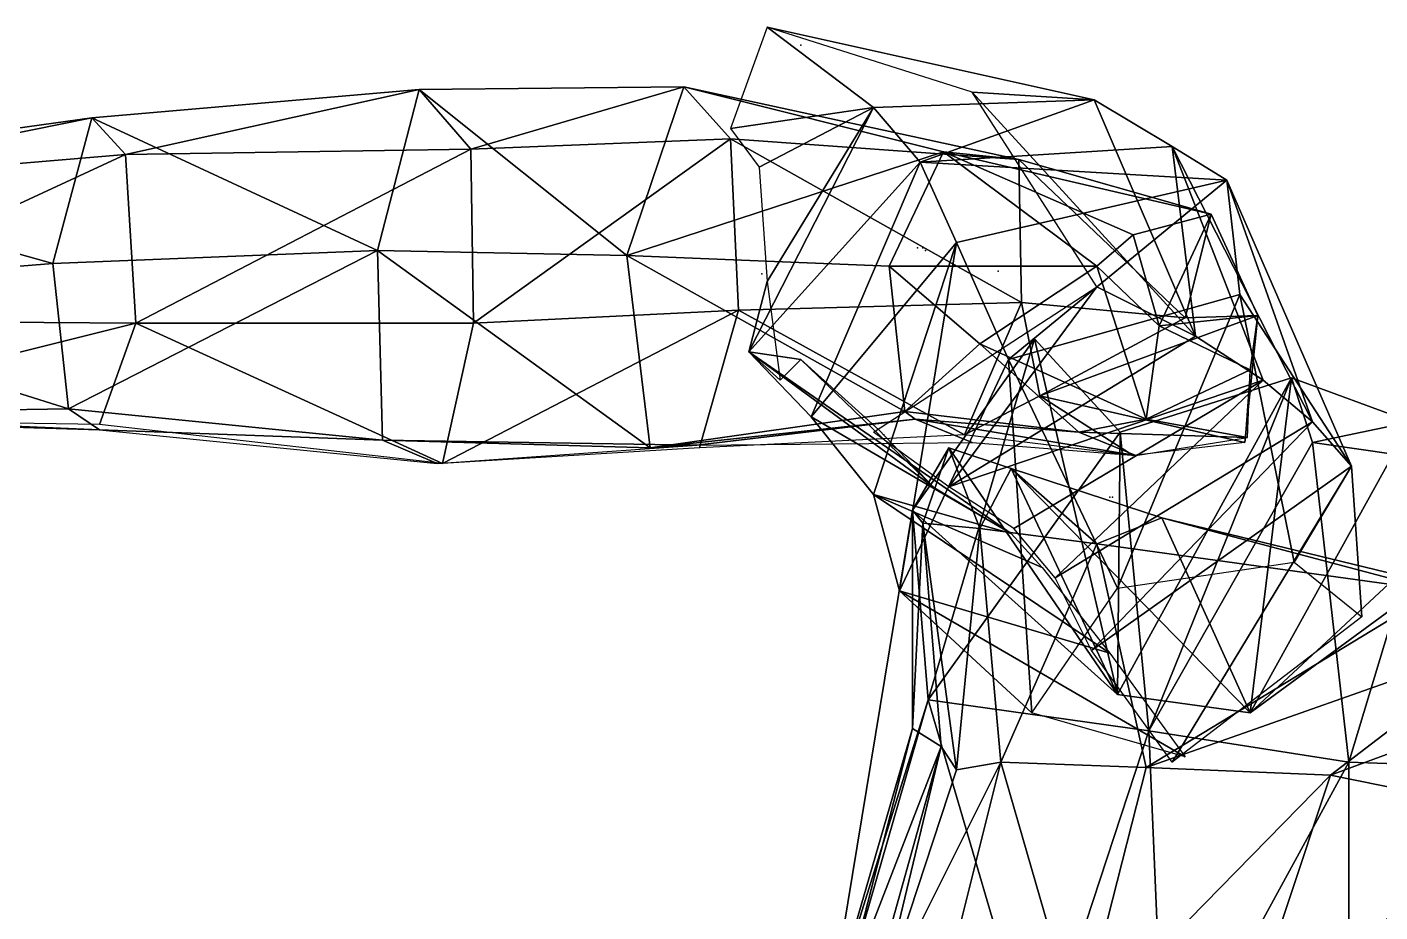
# Model space of a CAD drawing. Extents: x 4.9 to 9.1, y -6.1 to 13.5.
# Drawn here: x 6.422 to 7.29, y 10.269 to 10.837 of the extents above; entities that cross this region are included whole.
import ezdxf

# ---------------------------------------------------------------- set-up
doc = ezdxf.new("R2010")
doc.units = 0
doc.layers.get('0').update_dxf_attribs({"linetype": 'CONTINUOUS'})

msp = doc.modelspace()

# ---------------------------------------------------------------- linework, layer by layer
at = {"color": 0}
for p in [(6.91844, 10.82528, -0.79333), (6.99344, 10.69528, -0.85), (6.99678, 10.69528, -0.9), (6.99844, 10.69362, -0.9), (7.04511, 10.68028, -0.88167), (6.89344, 10.67862, -0.93), (6.97178, 10.57528, -0.85333), (7.11678, 10.53528, 0.06333), (7.11844, 10.53528, 0.06167)]:
    msp.add_point(p, dxfattribs=at)
for points in [[(6.96511, 10.78528, -0.57667), (6.89678, 10.83695, -0.83333), (6.87344, 10.77195, -0.83)], [(7.10678, 10.79028, -0.6), (7.02844, 10.79528, -0.82667), (6.89678, 10.83695, -0.83333)], [(6.89678, 10.83695, -0.83333), (6.96511, 10.78528, -0.57667), (7.10678, 10.79028, -0.6)], [(6.46345, 10.77862, -1.045), (6.64678, 10.69362, -0.875), (6.67345, 10.79695, -0.98167)], [(6.67345, 10.79695, -0.98167), (6.48511, 10.75528, -1.14167), (6.46345, 10.77862, -1.045)], [(6.48511, 10.75528, -1.14167), (6.67345, 10.79695, -0.98167), (6.70678, 10.75862, -1.10167)], [(6.80678, 10.69028, -0.805), (6.67345, 10.79695, -0.98167), (6.64678, 10.69362, -0.875)], [(6.67345, 10.79695, -0.98167), (6.80678, 10.69028, -0.805), (6.84345, 10.79862, -0.92667)], [(6.84345, 10.79862, -0.92667), (6.70678, 10.75862, -1.10167), (6.67345, 10.79695, -0.98167)], [(6.70678, 10.75862, -1.10167), (6.84345, 10.79862, -0.92667), (6.87344, 10.76528, -1.055)], [(7.01011, 10.75695, -0.86167), (6.84345, 10.79862, -0.92667), (6.80678, 10.69028, -0.805)], [(6.84345, 10.79862, -0.92667), (7.01011, 10.75695, -0.86167), (7.05844, 10.75195, -0.98333)], [(7.05844, 10.75195, -0.98333), (6.87344, 10.76528, -1.055), (6.84345, 10.79862, -0.92667)], [(7.17178, 10.63862, -0.63333), (7.10844, 10.67028, -0.855), (7.02844, 10.79528, -0.82667)], [(7.02844, 10.79528, -0.82667), (7.10678, 10.79028, -0.6), (7.17178, 10.63862, -0.63333)], [(6.96511, 10.78528, -0.57667), (6.87344, 10.77195, -0.83), (6.89178, 10.74695, -0.725)], [(6.89678, 10.67362, -0.74333), (6.88511, 10.62862, -0.61167), (6.96511, 10.78528, -0.57667)], [(6.99511, 10.75028, -0.32667), (6.96511, 10.78528, -0.57667), (6.88511, 10.62862, -0.61167)], [(6.96511, 10.78528, -0.57667), (6.89178, 10.74695, -0.725), (6.89678, 10.67362, -0.74333)], [(6.99511, 10.75028, -0.32667), (7.10678, 10.79028, -0.6), (6.96511, 10.78528, -0.57667)], [(7.10678, 10.79028, -0.6), (6.99511, 10.75028, -0.32667), (7.15678, 10.76028, -0.33833)], [(7.15678, 10.76028, -0.33833), (7.17178, 10.63862, -0.63333), (7.10678, 10.79028, -0.6)], [(6.22345, 10.74528, -1.09333), (6.43845, 10.68528, -0.96167), (6.46345, 10.77862, -1.045)], [(6.46345, 10.77862, -1.045), (6.24845, 10.73528, -1.17167), (6.22345, 10.74528, -1.09333)], [(6.24845, 10.73528, -1.17167), (6.46345, 10.77862, -1.045), (6.48511, 10.75528, -1.14167)], [(6.64678, 10.69362, -0.875), (6.46345, 10.77862, -1.045), (6.43845, 10.68528, -0.96167)], [(6.70678, 10.75862, -1.10167), (6.49178, 10.64695, -1.17167), (6.48511, 10.75528, -1.14167)], [(6.49178, 10.64695, -1.17167), (6.70678, 10.75862, -1.10167), (6.70845, 10.64695, -1.12333)], [(6.87344, 10.76528, -1.055), (6.70845, 10.64695, -1.12333), (6.70678, 10.75862, -1.10167)], [(6.70845, 10.64695, -1.12333), (6.87344, 10.76528, -1.055), (6.87844, 10.65528, -1.09333)], [(6.87344, 10.76528, -1.055), (7.05844, 10.75195, -0.98333), (7.06011, 10.66028, -1.045)], [(7.06011, 10.66028, -1.045), (6.87844, 10.65528, -1.09333), (6.87344, 10.76528, -1.055)], [(7.19178, 10.73862, -0.09667), (7.15678, 10.76028, -0.33833), (6.99511, 10.75028, -0.32667)], [(7.17178, 10.63862, -0.63333), (7.15678, 10.76028, -0.33833), (7.21511, 10.61028, -0.39833)], [(7.24678, 10.58362, -0.18), (7.21511, 10.61028, -0.39833), (7.15678, 10.76028, -0.33833)], [(7.15678, 10.76028, -0.33833), (7.19178, 10.73862, -0.09667), (7.24678, 10.58362, -0.18)], [(6.48511, 10.75528, -1.14167), (6.25511, 10.64862, -1.20333), (6.24845, 10.73528, -1.17167)], [(6.25511, 10.64862, -1.20333), (6.48511, 10.75528, -1.14167), (6.49178, 10.64695, -1.17167)], [(6.80678, 10.69028, -0.805), (6.97511, 10.68362, -0.75), (7.01011, 10.75695, -0.86167)], [(6.88511, 10.62862, -0.61167), (6.92511, 10.58695, -0.35), (6.99511, 10.75028, -0.32667)], [(7.01844, 10.69862, -0.04833), (6.99511, 10.75028, -0.32667), (6.92511, 10.58695, -0.35)], [(7.10844, 10.68362, -0.78333), (7.01011, 10.75695, -0.86167), (6.97511, 10.68362, -0.75)], [(6.99511, 10.75028, -0.32667), (7.01844, 10.69862, -0.04833), (7.19178, 10.73862, -0.09667)], [(7.01011, 10.75695, -0.86167), (7.13178, 10.70362, -0.81833), (7.18178, 10.71695, -0.92667)], [(7.01011, 10.75695, -0.86167), (7.10844, 10.68362, -0.78333), (7.13178, 10.70362, -0.81833)], [(7.18178, 10.71695, -0.92667), (7.05844, 10.75195, -0.98333), (7.01011, 10.75695, -0.86167)], [(7.05844, 10.75195, -0.98333), (7.18178, 10.71695, -0.92667), (7.16511, 10.65028, -0.965)], [(7.16511, 10.65028, -0.965), (7.06011, 10.66028, -1.045), (7.05844, 10.75195, -0.98333)], [(6.43845, 10.68528, -0.96167), (6.22345, 10.74528, -1.09333), (6.21011, 10.66695, -1.05333)], [(7.05178, 10.62362, 0.15167), (7.19178, 10.73862, -0.09667), (7.01844, 10.69862, -0.04833)], [(7.19178, 10.73862, -0.09667), (7.05178, 10.62362, 0.15167), (7.20011, 10.66528, 0.12167)], [(7.27178, 10.55528, -0.02833), (7.24678, 10.58362, -0.18), (7.19178, 10.73862, -0.09667)], [(7.19178, 10.73862, -0.09667), (7.20011, 10.66528, 0.12167), (7.27178, 10.55528, -0.02833)], [(7.14844, 10.64528, -0.79833), (7.18178, 10.71695, -0.92667), (7.13178, 10.70362, -0.81833)], [(7.18178, 10.71695, -0.92667), (7.14844, 10.64528, -0.79833), (7.21178, 10.65195, -0.9)], [(7.21178, 10.65195, -0.9), (7.16511, 10.65028, -0.965), (7.18178, 10.71695, -0.92667)], [(6.92511, 10.58695, -0.35), (6.96511, 10.53695, -0.12), (7.01844, 10.69862, -0.04833)], [(6.98178, 10.47528, 0.03333), (7.01844, 10.69862, -0.04833), (6.96511, 10.53695, -0.12)], [(7.01844, 10.69862, -0.04833), (6.98178, 10.47528, 0.03333), (7.05178, 10.62362, 0.15167)], [(7.14844, 10.64528, -0.79833), (7.13178, 10.70362, -0.81833), (7.10844, 10.68362, -0.78333)], [(6.64678, 10.69362, -0.875), (6.43845, 10.68528, -0.96167), (6.44845, 10.59195, -1.00667)], [(6.44845, 10.59195, -1.00667), (6.65011, 10.57195, -0.93833), (6.64678, 10.69362, -0.875)], [(6.64678, 10.69362, -0.875), (6.82178, 10.56695, -0.89167), (6.80678, 10.69028, -0.805)], [(6.82178, 10.56695, -0.89167), (6.64678, 10.69362, -0.875), (6.65011, 10.57195, -0.93833)], [(6.80678, 10.69028, -0.805), (6.98511, 10.59028, -0.80667), (6.97511, 10.68362, -0.75)], [(6.98511, 10.59028, -0.80667), (6.80678, 10.69028, -0.805), (6.82178, 10.56695, -0.89167)], [(6.21011, 10.66695, -1.05333), (6.44845, 10.59195, -1.00667), (6.43845, 10.68528, -0.96167)], [(6.97511, 10.68362, -0.75), (7.03344, 10.63362, -0.81333), (7.10844, 10.68362, -0.78333)], [(7.03344, 10.63362, -0.81333), (6.97511, 10.68362, -0.75), (6.98511, 10.59028, -0.80667)], [(7.14011, 10.58528, -0.79), (7.10844, 10.68362, -0.78333), (7.03344, 10.63362, -0.81333)], [(7.10844, 10.68362, -0.78333), (7.14011, 10.58528, -0.79), (7.14844, 10.64528, -0.79833)], [(6.88511, 10.62862, -0.61167), (6.89678, 10.67362, -0.74333), (6.90511, 10.61028, -0.76333)], [(7.01344, 10.54195, -0.635), (6.96511, 10.57695, -0.89), (7.10844, 10.67028, -0.855)], [(7.10844, 10.67028, -0.855), (7.17178, 10.63862, -0.63333), (7.01344, 10.54195, -0.635)], [(6.44845, 10.59195, -1.00667), (6.21011, 10.66695, -1.05333), (6.23345, 10.58862, -1.08333)], [(7.12178, 10.47695, 0.21667), (7.20011, 10.66528, 0.12167), (7.05178, 10.62362, 0.15167)], [(7.20011, 10.66528, 0.12167), (7.12178, 10.47695, 0.21667), (7.23511, 10.49362, 0.18333)], [(7.23511, 10.49362, 0.18333), (7.27178, 10.55528, -0.02833), (7.20011, 10.66528, 0.12167)], [(6.68845, 10.55695, -1.04833), (6.87844, 10.65528, -1.09333), (6.85344, 10.56695, -1.00667)], [(6.87844, 10.65528, -1.09333), (6.68845, 10.55695, -1.04833), (6.70845, 10.64695, -1.12333)], [(7.02344, 10.57528, -0.94), (6.85344, 10.56695, -1.00667), (6.87844, 10.65528, -1.09333)], [(6.87844, 10.65528, -1.09333), (7.06011, 10.66028, -1.045), (7.02344, 10.57528, -0.94)], [(7.07178, 10.60028, -0.93833), (7.02344, 10.57528, -0.94), (7.06011, 10.66028, -1.045)], [(7.06011, 10.66028, -1.045), (7.16511, 10.65028, -0.965), (7.07178, 10.60028, -0.93833)], [(6.49178, 10.64695, -1.17167), (6.24511, 10.58528, -1.155), (6.25511, 10.64862, -1.20333)], [(6.24511, 10.58528, -1.155), (6.49178, 10.64695, -1.17167), (6.46845, 10.58195, -1.105)], [(6.68845, 10.55695, -1.04833), (6.46845, 10.58195, -1.105), (6.49178, 10.64695, -1.17167)], [(6.49178, 10.64695, -1.17167), (6.70845, 10.64695, -1.12333), (6.68845, 10.55695, -1.04833)], [(7.07178, 10.60028, -0.93833), (7.21178, 10.65195, -0.9), (7.20344, 10.57028, -0.89167)], [(7.21178, 10.65195, -0.9), (7.07178, 10.60028, -0.93833), (7.16511, 10.65028, -0.965)], [(7.20678, 10.61695, -0.84333), (7.14844, 10.64528, -0.79833), (7.14011, 10.58528, -0.79)], [(7.20678, 10.61695, -0.84333), (7.21178, 10.65195, -0.9), (7.14844, 10.64528, -0.79833)], [(7.20678, 10.61695, -0.84333), (7.20344, 10.57028, -0.89167), (7.21178, 10.65195, -0.9)], [(7.12178, 10.40862, 0.08167), (6.99011, 10.52695, 0.06333), (7.06844, 10.63695, 0.13)], [(7.00011, 10.40528, 0.19333), (7.06844, 10.63695, 0.13), (6.99011, 10.52695, 0.06333)], [(7.00011, 10.40528, 0.19333), (7.12344, 10.57695, 0.21167), (7.06844, 10.63695, 0.13)], [(7.21511, 10.61028, -0.39833), (7.01344, 10.54195, -0.635), (7.17178, 10.63862, -0.63333)], [(7.12178, 10.40862, 0.08167), (7.06844, 10.63695, 0.13), (7.12344, 10.57695, 0.21167)], [(6.88511, 10.62862, -0.61167), (6.90511, 10.61028, -0.76333), (6.91844, 10.62362, -0.885)], [(6.91844, 10.62362, -0.885), (7.00344, 10.54195, -0.63333), (6.88511, 10.62862, -0.61167)], [(7.05344, 10.51195, -0.40667), (6.88511, 10.62862, -0.61167), (7.00344, 10.54195, -0.63333)], [(6.88511, 10.62862, -0.61167), (7.05344, 10.51195, -0.40667), (6.92511, 10.58695, -0.35)], [(6.98511, 10.59028, -0.80667), (7.09678, 10.57695, -0.8), (7.03344, 10.63362, -0.81333)], [(7.14011, 10.58528, -0.79), (7.03344, 10.63362, -0.81333), (7.09678, 10.57695, -0.8)], [(7.00344, 10.54195, -0.63333), (6.91844, 10.62362, -0.885), (6.96844, 10.57862, -0.9)], [(7.06678, 10.39695, 0.13667), (7.05178, 10.62362, 0.15167), (6.98178, 10.47528, 0.03333)], [(7.05178, 10.62362, 0.15167), (7.06678, 10.39695, 0.13667), (7.12178, 10.47695, 0.21667)], [(7.01344, 10.54195, -0.635), (7.21511, 10.61028, -0.39833), (7.05511, 10.51528, -0.40167)], [(7.08178, 10.48362, -0.17167), (7.05511, 10.51528, -0.40167), (7.21511, 10.61028, -0.39833)], [(7.21511, 10.61028, -0.39833), (7.24678, 10.58362, -0.18), (7.08178, 10.48362, -0.17167)], [(7.20678, 10.39695, -0.00833), (7.12178, 10.40862, 0.08167), (7.23344, 10.61195, 0.19)], [(7.12344, 10.57695, 0.21167), (7.23344, 10.61195, 0.19), (7.12178, 10.40862, 0.08167)], [(7.23344, 10.61195, 0.19), (7.12344, 10.57695, 0.21167), (7.14178, 10.38528, 0.28833)], [(7.20678, 10.61695, -0.84333), (7.14011, 10.58528, -0.79), (7.20511, 10.57362, -0.89)], [(7.14178, 10.38528, 0.28833), (7.24678, 10.57028, 0.22667), (7.23344, 10.61195, 0.19)], [(7.23344, 10.61195, 0.19), (7.31011, 10.58362, 0.14833), (7.20678, 10.39695, -0.00833)], [(7.31011, 10.58362, 0.14833), (7.23344, 10.61195, 0.19), (7.24678, 10.57028, 0.22667)], [(7.02344, 10.57528, -0.94), (7.07178, 10.60028, -0.93833), (7.13178, 10.56195, -0.92)], [(7.20344, 10.57028, -0.89167), (7.13178, 10.56195, -0.92), (7.07178, 10.60028, -0.93833)], [(6.23345, 10.58862, -1.08333), (6.46845, 10.57862, -1.10167), (6.44845, 10.59195, -1.00667)], [(6.46845, 10.57862, -1.10167), (6.23345, 10.58862, -1.08333), (6.24511, 10.58528, -1.15333)], [(6.65011, 10.57195, -0.93833), (6.44845, 10.59195, -1.00667), (6.46845, 10.57862, -1.10167)], [(6.82178, 10.56695, -0.89167), (6.99178, 10.58528, -0.845), (6.98511, 10.59028, -0.80667)], [(6.99178, 10.58528, -0.845), (6.82178, 10.56695, -0.89167), (6.85178, 10.56862, -1.00833)], [(6.85178, 10.56862, -1.00833), (7.02844, 10.57028, -0.95), (6.99178, 10.58528, -0.845)], [(6.96511, 10.53695, -0.12), (6.92511, 10.58695, -0.35), (7.05344, 10.51195, -0.40667)], [(7.09678, 10.57695, -0.8), (6.98511, 10.59028, -0.80667), (6.99178, 10.58528, -0.845)], [(6.99178, 10.58528, -0.845), (7.13344, 10.56195, -0.91167), (7.09678, 10.57695, -0.8)], [(7.13344, 10.56195, -0.91167), (6.99178, 10.58528, -0.845), (7.02844, 10.57028, -0.95)], [(7.10511, 10.43695, -0.1), (7.08178, 10.48362, -0.17167), (7.24678, 10.58362, -0.18)], [(7.09678, 10.57695, -0.8), (7.20511, 10.57362, -0.89), (7.14011, 10.58528, -0.79)], [(7.24678, 10.58362, -0.18), (7.27178, 10.55528, -0.02833), (7.10511, 10.43695, -0.1)], [(7.42511, 10.55695, 0.02667), (7.20678, 10.39695, -0.00833), (7.31011, 10.58362, 0.14833)], [(7.24678, 10.57028, 0.22667), (7.32844, 10.55862, 0.195), (7.31011, 10.58362, 0.14833)], [(6.46845, 10.57862, -1.10167), (6.68511, 10.55695, -1.035), (6.65011, 10.57195, -0.93833)], [(7.00011, 10.40528, 0.19333), (7.14178, 10.38528, 0.28833), (7.12344, 10.57695, 0.21167)], [(7.20511, 10.57362, -0.89), (7.09678, 10.57695, -0.8), (7.13344, 10.56195, -0.91167)], [(6.65011, 10.57195, -0.93833), (6.85178, 10.56862, -1.00833), (6.82178, 10.56695, -0.89167)], [(6.85178, 10.56862, -1.00833), (6.65011, 10.57195, -0.93833), (6.68511, 10.55695, -1.035)], [(6.99011, 10.52695, 0.06333), (7.01344, 10.56695, -0.045), (6.99678, 10.51862, -0.05167)], [(6.99011, 10.52695, 0.06333), (7.12178, 10.40862, 0.08167), (7.01344, 10.56695, -0.045)], [(7.03344, 10.51528, -0.11167), (6.99678, 10.51862, -0.05167), (7.01344, 10.56695, -0.045)], [(7.01344, 10.56695, -0.045), (7.05344, 10.55362, -0.09833), (7.03344, 10.51528, -0.11167)], [(7.05344, 10.55362, -0.09833), (7.01344, 10.56695, -0.045), (7.12178, 10.40862, 0.08167)], [(7.14178, 10.38528, 0.28833), (7.27011, 10.36528, 0.28167), (7.24678, 10.57028, 0.22667)], [(7.32844, 10.55862, 0.195), (7.24678, 10.57028, 0.22667), (7.27011, 10.36528, 0.28167)], [(7.27011, 10.36528, 0.28167), (7.36678, 10.36195, 0.24), (7.32844, 10.55862, 0.195)], [(7.10844, 10.50528, -0.21167), (7.03344, 10.51528, -0.11167), (7.05344, 10.55362, -0.09833)], [(7.05344, 10.55362, -0.09833), (7.15011, 10.52195, -0.17667), (7.10844, 10.50528, -0.21167)], [(7.15011, 10.52195, -0.17667), (7.05344, 10.55362, -0.09833), (7.20678, 10.39695, -0.00833)], [(7.12178, 10.40862, 0.08167), (7.20678, 10.39695, -0.00833), (7.05344, 10.55362, -0.09833)], [(7.15678, 10.36528, 0.02667), (7.10511, 10.43695, -0.1), (7.27178, 10.55528, -0.02833)], [(7.27178, 10.55528, -0.02833), (7.27844, 10.45862, 0.08333), (7.15678, 10.36528, 0.02667)], [(7.20678, 10.39695, -0.00833), (7.42511, 10.55695, 0.02667), (7.30178, 10.48528, -0.09833)], [(7.27178, 10.55528, -0.02833), (7.23511, 10.49362, 0.18333), (7.27844, 10.45862, 0.08333)], [(7.05344, 10.51195, -0.40667), (7.07344, 10.49028, -0.17333), (6.96511, 10.53695, -0.12)], [(7.11678, 10.43528, -0.08833), (6.96511, 10.53695, -0.12), (7.07344, 10.49028, -0.17333)], [(6.96511, 10.53695, -0.12), (7.11678, 10.43528, -0.08833), (6.98178, 10.47528, 0.03333)], [(6.93678, 10.20362, 0.05167), (6.99011, 10.52695, 0.06333), (6.99011, 10.38695, 0.03333)], [(6.99011, 10.52695, 0.06333), (6.93678, 10.20362, 0.05167), (7.00011, 10.40528, 0.19333)], [(6.99678, 10.51862, -0.05167), (6.99011, 10.38695, 0.03333), (6.99011, 10.52695, 0.06333)], [(6.99011, 10.38695, 0.03333), (6.99678, 10.51862, -0.05167), (7.00844, 10.37528, -0.07)], [(6.99678, 10.51862, -0.05167), (7.03344, 10.51528, -0.11167), (7.01844, 10.36028, -0.145)], [(7.01844, 10.36028, -0.145), (7.00844, 10.37528, -0.07), (6.99678, 10.51862, -0.05167)], [(7.04678, 10.36528, -0.25), (7.01844, 10.36028, -0.145), (7.03344, 10.51528, -0.11167)], [(7.03344, 10.51528, -0.11167), (7.10844, 10.50528, -0.21167), (7.04678, 10.36528, -0.25)], [(7.32678, 10.47528, -0.26833), (7.10844, 10.50528, -0.21167), (7.15011, 10.52195, -0.17667)], [(7.32678, 10.47528, -0.26833), (7.15011, 10.52195, -0.17667), (7.30178, 10.48528, -0.09833)], [(7.20678, 10.39695, -0.00833), (7.30178, 10.48528, -0.09833), (7.15011, 10.52195, -0.17667)], [(7.14011, 10.36195, -0.405), (7.04678, 10.36528, -0.25), (7.10844, 10.50528, -0.21167)], [(7.10844, 10.50528, -0.21167), (7.32678, 10.47528, -0.26833), (7.14011, 10.36195, -0.405)], [(7.16511, 10.36862, 0.02833), (6.98178, 10.47528, 0.03333), (7.11678, 10.43528, -0.08833)], [(6.98178, 10.47528, 0.03333), (7.16511, 10.36862, 0.02833), (7.06678, 10.39695, 0.13667)], [(7.37178, 10.44362, -0.425), (7.14011, 10.36195, -0.405), (7.32678, 10.47528, -0.26833)], [(7.14011, 10.36195, -0.405), (7.37178, 10.44362, -0.425), (7.25844, 10.35695, -0.505)], [(7.47511, 10.43695, -0.51), (7.25844, 10.35695, -0.505), (7.37178, 10.44362, -0.425)], [(7.25844, 10.35695, -0.505), (7.47511, 10.43695, -0.51), (7.37344, 10.33362, -0.59667)], [(6.93344, 10.17362, 0.245), (7.00011, 10.40528, 0.19333), (6.93678, 10.20362, 0.05167)], [(6.93344, 10.17362, 0.245), (7.07011, 10.16695, 0.31167), (7.00011, 10.40528, 0.19333)], [(7.14178, 10.38528, 0.28833), (7.00011, 10.40528, 0.19333), (7.07011, 10.16695, 0.31167)], [(6.93678, 10.20362, 0.05167), (6.99011, 10.38695, 0.03333), (6.94511, 10.21195, -0.01)], [(7.00844, 10.37528, -0.07), (6.94511, 10.21195, -0.01), (6.99011, 10.38695, 0.03333)], [(7.07011, 10.16695, 0.31167), (7.15178, 10.14862, 0.325), (7.14178, 10.38528, 0.28833)], [(7.27011, 10.36528, 0.28167), (7.14178, 10.38528, 0.28833), (7.15178, 10.14862, 0.325)], [(6.94511, 10.21195, -0.01), (7.00844, 10.37528, -0.07), (6.96344, 10.21362, -0.09)], [(6.96844, 10.20862, -0.17), (6.96344, 10.21362, -0.09), (7.00844, 10.37528, -0.07)], [(7.00844, 10.37528, -0.07), (7.01844, 10.36028, -0.145), (6.96844, 10.20862, -0.17)], [(6.96844, 10.20862, -0.17), (7.04678, 10.36528, -0.25), (7.00678, 10.20528, -0.28833)], [(7.04678, 10.36528, -0.25), (6.96844, 10.20862, -0.17), (7.01844, 10.36028, -0.145)], [(7.09678, 10.19195, -0.43667), (7.00678, 10.20528, -0.28833), (7.04678, 10.36528, -0.25)], [(7.04678, 10.36528, -0.25), (7.14011, 10.36195, -0.405), (7.09678, 10.19195, -0.43667)], [(7.25844, 10.35695, -0.505), (7.09678, 10.19195, -0.43667), (7.14011, 10.36195, -0.405)], [(7.15178, 10.14862, 0.325), (7.27011, 10.15028, 0.29833), (7.27011, 10.36528, 0.28167)], [(7.36678, 10.36195, 0.24), (7.27011, 10.36528, 0.28167), (7.27011, 10.15028, 0.29833)], [(7.27011, 10.15028, 0.29833), (7.37011, 10.13028, 0.24667), (7.36678, 10.36195, 0.24)], [(7.09678, 10.19195, -0.43667), (7.25844, 10.35695, -0.505), (7.20011, 10.18195, -0.54333)], [(7.37344, 10.33362, -0.59667), (7.20011, 10.18195, -0.54333), (7.25844, 10.35695, -0.505)], [(7.20011, 10.18195, -0.54333), (7.37344, 10.33362, -0.59667), (7.32344, 10.16528, -0.63167)]]:
    msp.add_3dface(points, dxfattribs=at)

doc.saveas('drawing.dxf')
